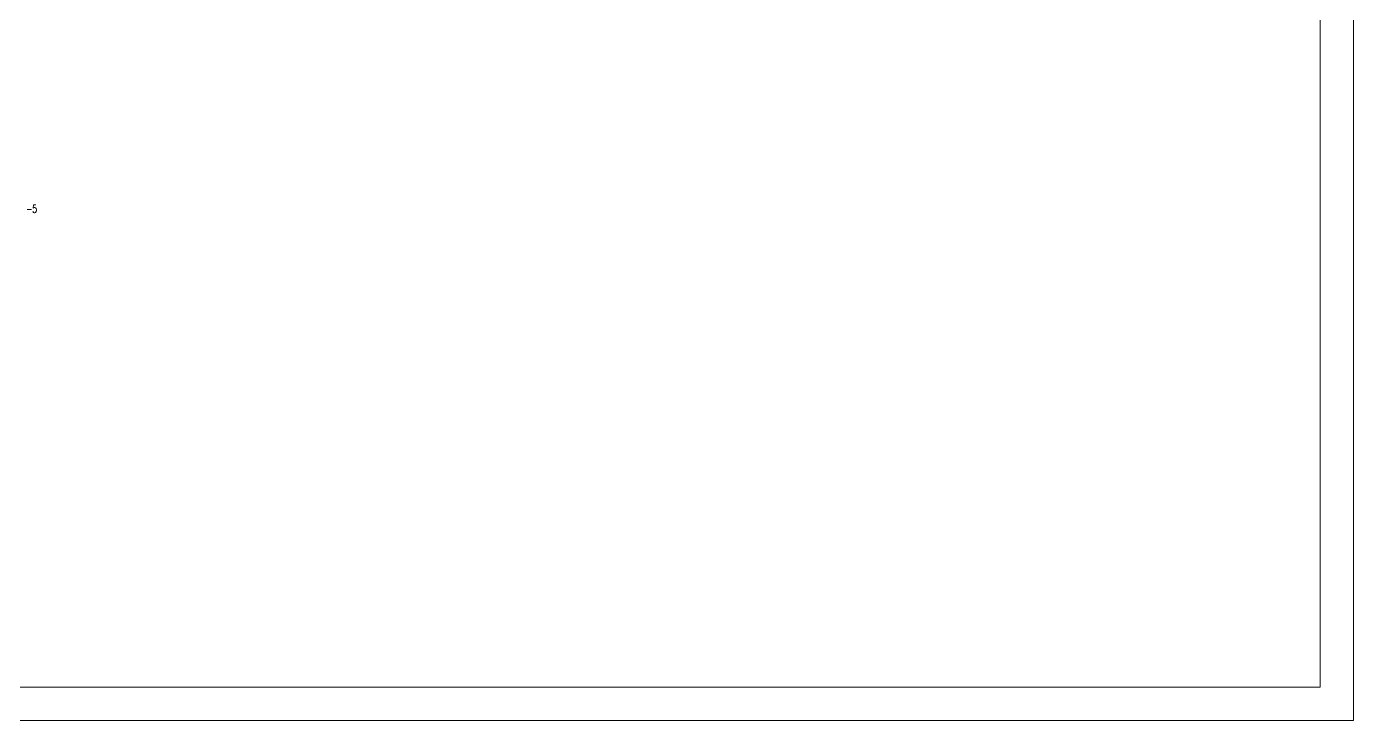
# Model space of a CAD drawing. Extents: x -62666 to 126696, y -48828 to 60042.
# Drawn here: x -53807 to -45846, y -12238 to -8073 of the extents above; entities that cross this region are included whole.
import ezdxf
from ezdxf.enums import TextEntityAlignment as Align

# ---------------------------------------------------------------- set-up
doc = ezdxf.new("R2010")
doc.units = 0
doc.header["$MEASUREMENT"] = 0
doc.layers.get('0').update_dxf_attribs({"linetype": 'CONTINUOUS', "lineweight": 25})
doc.styles.get("Standard").update_dxf_attribs({"font": 'simplex.shx', "width": 0.7, "height": 3, "bigfont": 'gbhzfs.shx'})

msp = doc.modelspace()

# ---------------------------------------------------------------- linework, layer by layer
at = {"color": 7, "linetype": 'Continuous', "lineweight": 18}
for p, q in [((-45846.47025, -12238.15675), (-45846.47025, -358.15675)), ((-46046.47025, -12038.15675), (-46046.47025, -558.15675)), ((-62166.47025, -12038.15675), (-46046.47025, -12038.15675)), ((-62666.47025, -12238.15675), (-45846.47025, -12238.15675))]:
    msp.add_line(p, q, dxfattribs=at)

# ---------------------------------------------------------------- texts
at = {"color": 7, "linetype": 'Continuous', "lineweight": 13, "width": 0.7}
msp.add_text('-5', height=48, dxfattribs=at).set_placement((-53809.82513, -9166.84917), align=Align.MIDDLE_LEFT)

doc.saveas('drawing.dxf')
